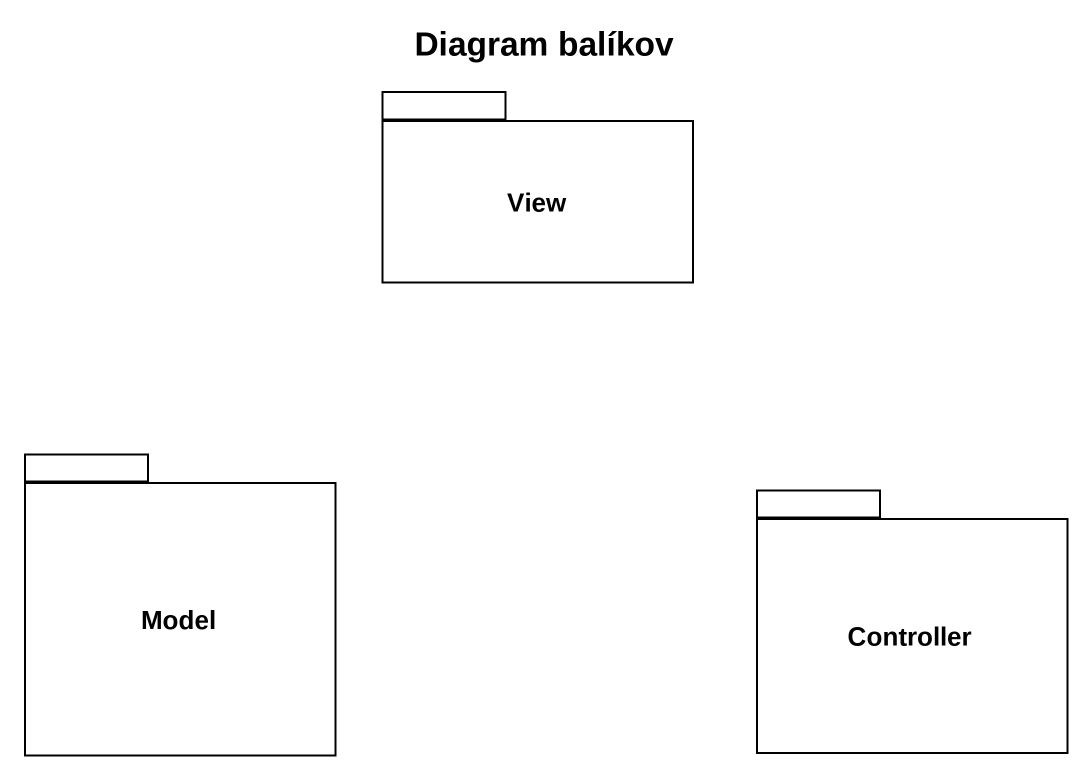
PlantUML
@startuml
title Diagram balíkov
package View {
}
package Model {
}
package Controller {
}
@enduml
